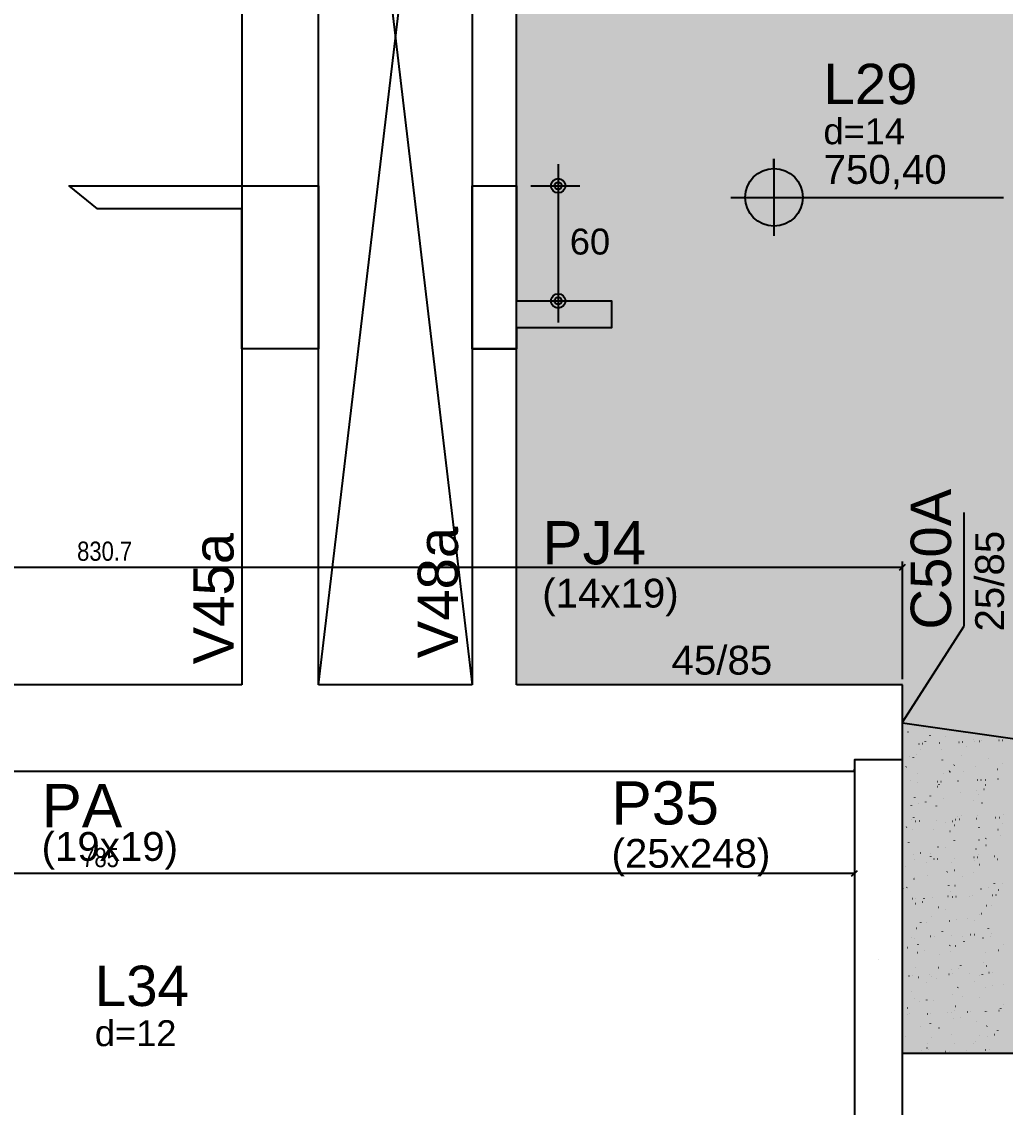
# Model space of a CAD drawing. Header units: millimetres. Extents: x 2609 to 8562, y 1432 to 7136.
# Drawn here: x 5465 to 5977, y 3494 to 4060 of the extents above; entities that cross this region are included whole.
import ezdxf

# ---------------------------------------------------------------- set-up
doc = ezdxf.new("R2010")
doc.units = ezdxf.units.MM
for name, color, linetype in [('1', 4, 'Continuous'), ('10', 13, 'Continuous'), ('11', 22, 'Continuous'), ('12', 3, 'Continuous'), ('13', 76, 'Continuous'), ('130', 24, 'Continuous'), ('18', 9, 'Continuous'), ('19', 5, 'Continuous'), ('241', 12, 'Continuous'), ('242', 3, 'Continuous'), ('26', 1, 'Continuous'), ('27', 10, 'Continuous'), ('3', 2, 'Continuous'), ('30', 15, 'Continuous'), ('8', 5, 'Continuous'), ('9', 3, 'Continuous'), ('STEPHANIE', 6, 'Continuous')]:
    doc.layers.add(name, color=color, linetype=linetype)
doc.styles.add('COTA TECNICA', font='techl___.ttf', dxfattribs={"height": 10})
doc.styles.get("Standard").update_dxf_attribs({"font": 'arial.ttf'})
doc.dimstyles.new('PAINEL', dxfattribs={"dimtxt": 10, "dimasz": 3, "dimexe": 3, "dimexo": 3, "dimgap": 3, "dimtad": 1, "dimdec": 1, "dimzin": 12, "dimdsep": 46, "dimtxsty": 'COTA TECNICA', "dimblk1": 'OBLIQUE', "dimblk2": 'OBLIQUE', "dimsah": 1, "dimcen": 0.9, "dimclrd": 4, "dimclre": 4, "dimclrt": 240, "dimadec": 1, "dimazin": 3, "dimtfac": 1, "dimtdec": 1, "dimtmove": 0, "dimatfit": 3, "dimfxl": 1, "dimtolj": 1, "dimtzin": 12, "dimarcsym": 0})

# ---------------------------------------------------------------- blocks, each defined once
blk = doc.blocks.new('_H451C6E76CA-000')
for p, q in [((2358.073232, 1974.370695), (2358.083022, 1974.445053)), ((2347.000022, 1971.873464), (2347.000022, 1971.873464)), ((2347.000022, 1971.873464), (2347.000022, 1971.873464)), ((2349.82438, 1972.49961), (2349.897603, 1972.515842)), ((2358.95792, 1967.354678), (2359.003577, 1967.41418)), ((2361.354918, 1970.478507), (2361.400575, 1970.538009)), ((2369.336546, 1969.884659), (2369.346336, 1969.959017)), ((2376.373796, 1967.200989), (2376.448725, 1967.20426)), ((2378.247011, 1967.282775), (2378.32194, 1967.286047)), ((2383.924959, 1968.266668), (2383.970616, 1968.326169)), ((2384.594701, 1967.317446), (2384.667923, 1967.333679)), ((2386.321957, 1971.390496), (2386.367614, 1971.449998)), ((2387.088588, 1967.668807), (2387.163517, 1967.672078)), ((2388.255811, 1968.129095), (2388.329033, 1968.145328)), ((2397.203951, 1968.110453), (2397.27888, 1968.113725)), ((2399.077167, 1968.192239), (2399.152095, 1968.195511)), ((2347.000022, 1965.918502), (2347.000022, 1965.918502)), ((2347.000022, 1965.918502), (2347.000022, 1965.918502)), ((2347.000022, 1965.918502), (2347.000022, 1965.918502)), ((2355.54364, 1966.291525), (2355.618569, 1966.294796)), ((2356.585234, 1963.068224), (2356.595023, 1963.142582)), ((2357.416856, 1966.373311), (2357.491785, 1966.376582)), ((2366.258433, 1966.759343), (2366.333361, 1966.762614)), ((2367.387484, 1963.502698), (2367.460706, 1963.518931)), ((2380.497071, 1964.61786), (2380.50686, 1964.692218)), ((2347.000022, 1958.982907), (2347.000022, 1958.982907)), ((2347.000022, 1958.982907), (2347.000022, 1958.982907)), ((2347.000022, 1958.982907), (2347.000022, 1958.982907)), ((2350.546378, 1959.769115), (2350.6196, 1959.785348)), ((2352.702896, 1959.202973), (2352.748553, 1959.262474)), ((2354.207488, 1960.580763), (2354.28071, 1960.596996)), ((2367.745758, 1957.801425), (2367.755548, 1957.875783)), ((2377.669935, 1960.114962), (2377.715592, 1960.174464)), ((2391.584174, 1958.793373), (2391.593964, 1958.867732)), ((2398.893092, 1956.147828), (2398.938749, 1956.20733)), ((2347.000022, 1951.770842), (2347.000022, 1951.770842)), ((2347.000022, 1951.770842), (2347.000022, 1951.770842)), ((2347.000022, 1951.770842), (2347.000022, 1951.770842)), ((2348.959013, 1954.32385), (2349.004671, 1954.383351)), ((2354.994446, 1950.984989), (2355.004235, 1951.059348)), ((2368.109482, 1950.772203), (2368.182704, 1950.788436)), ((2371.529054, 1952.11201), (2371.574712, 1952.171512)), ((2371.770592, 1951.583852), (2371.843814, 1951.600085)), ((2373.926053, 1955.235839), (2373.97171, 1955.29534)), ((2378.832862, 1951.976938), (2378.842651, 1952.051296)), ((2384.950588, 1954.505787), (2385.02381, 1954.52202)), ((2396.496093, 1953.023999), (2396.541751, 1953.083501)), ((2347.000022, 1946.092349), (2347.000022, 1946.092349)), ((2347.000022, 1946.092349), (2347.000022, 1946.092349)), ((2347.000022, 1945.814368), (2347.000022, 1945.814368)), ((2347.000022, 1945.814368), (2347.000022, 1945.814368)), ((2350.902264, 1946.957455), (2350.975487, 1946.973688)), ((2354.970616, 1946.162371), (2355.045545, 1946.165643)), ((2365.08598, 1946.604018), (2365.160908, 1946.607289)), ((2366.081549, 1945.160503), (2366.091339, 1945.234861)), ((2366.959195, 1946.685804), (2367.034124, 1946.689075)), ((2375.800772, 1947.071835), (2375.8757, 1947.075107)), ((2385.916135, 1947.513482), (2385.991064, 1947.516753)), ((2387.789351, 1947.595268), (2387.864279, 1947.59854)), ((2390.096176, 1947.490902), (2390.105965, 1947.56526)), ((2390.24107, 1944.872294), (2390.286727, 1944.931795)), ((2396.630927, 1947.9813), (2396.705856, 1947.984571)), ((2361.530148, 1939.081182), (2361.575805, 1939.140683)), ((2365.274031, 1943.960305), (2365.319688, 1944.019806)), ((2377.344863, 1940.674466), (2377.354653, 1940.748825)), ((2385.672585, 1941.775292), (2385.745807, 1941.791525)), ((2386.497187, 1939.993171), (2386.542844, 1940.052672)), ((2389.333695, 1942.586941), (2389.406918, 1942.603174)), ((2347.000022, 1933.201791), (2347.000022, 1933.201791)), ((2347.000022, 1933.201791), (2347.000022, 1933.201791)), ((2347.000022, 1933.201791), (2347.000022, 1933.201791)), ((2351.624262, 1934.226961), (2351.697484, 1934.243194)), ((2353.330237, 1938.344067), (2353.340026, 1938.418426)), ((2355.285372, 1935.038609), (2355.358594, 1935.054842)), ((2359.13315, 1935.957353), (2359.178807, 1936.016854)), ((2364.593551, 1933.858031), (2364.60334, 1933.93239)), ((2368.465368, 1937.960544), (2368.53859, 1937.976777)), ((2384.100189, 1936.869342), (2384.145846, 1936.928843)), ((2388.505388, 1935.407668), (2388.515177, 1935.482026)), ((2352.878126, 1927.805647), (2352.923783, 1927.865149)), ((2375.754075, 1928.591232), (2375.763865, 1928.665591)), ((2377.845165, 1928.717636), (2377.890822, 1928.777138)), ((2386.028472, 1928.963633), (2386.101694, 1928.979866)), ((2395.458474, 1927.825975), (2395.533403, 1927.829246)), ((2397.33169, 1927.907761), (2397.406618, 1927.911032)), ((2399.592492, 1929.583181), (2399.602281, 1929.657539)), ((2347.000022, 1925.710233), (2347.000022, 1925.710233)), ((2347.000022, 1925.710233), (2347.000022, 1925.710233)), ((2347.000022, 1925.710233), (2347.000022, 1925.710233)), ((2349.134243, 1922.926524), (2349.1799, 1922.986026)), ((2351.842238, 1927.041596), (2351.852028, 1927.115954)), ((2353.798163, 1926.007046), (2353.873092, 1926.010318)), ((2355.671379, 1926.088832), (2355.746307, 1926.092104)), ((2363.002763, 1921.774797), (2363.012552, 1921.849155)), ((2364.512956, 1926.474864), (2364.587884, 1926.478136)), ((2369.187366, 1925.230049), (2369.260588, 1925.246282)), ((2372.848476, 1926.041698), (2372.921698, 1926.057931)), ((2374.101282, 1923.838513), (2374.146939, 1923.898015)), ((2374.628319, 1926.91651), (2374.703247, 1926.919782)), ((2376.501534, 1926.998297), (2376.576463, 1927.001568)), ((2385.343111, 1927.384328), (2385.41804, 1927.3876)), ((2386.841179, 1922.766746), (2386.850968, 1922.841104)), ((2399.068321, 1924.750502), (2399.113979, 1924.810004)), ((2347.000022, 1920.311233), (2347.000022, 1920.311233)), ((2347.000022, 1920.311233), (2347.000022, 1920.311233)), ((2347.000022, 1920.145152), (2347.000022, 1920.145152)), ((2347.000022, 1920.145152), (2347.000022, 1920.145152)), ((2347.000022, 1920.145152), (2347.000022, 1920.145152)), ((2351.980149, 1921.415301), (2352.053371, 1921.431534)), ((2371.704284, 1920.714685), (2371.749941, 1920.774186)), ((2386.750469, 1916.233138), (2386.823692, 1916.249371)), ((2390.411579, 1917.044786), (2390.484802, 1917.061019)), ((2396.671323, 1921.626674), (2396.71698, 1921.686175)), ((2398.104493, 1918.280709), (2398.114282, 1918.355068)), ((2350.25145, 1914.958362), (2350.26124, 1915.03272)), ((2365.449261, 1912.562979), (2365.494918, 1912.62248)), ((2369.543252, 1912.41839), (2369.616475, 1912.434623)), ((2374.089866, 1915.95031), (2374.099656, 1916.024669)), ((2385.35318, 1911.464274), (2385.36297, 1911.538632)), ((2390.4163, 1913.474968), (2390.461957, 1913.53447)), ((2347.000022, 1907.420676), (2347.000022, 1907.420676)), ((2347.000022, 1907.420676), (2347.000022, 1907.420676)), ((2347.000022, 1907.420676), (2347.000022, 1907.420676)), ((2347.000022, 1905.606098), (2347.000022, 1905.606098)), ((2347.000022, 1905.606098), (2347.000022, 1905.606098)), ((2352.702146, 1908.684806), (2352.775368, 1908.701039)), ((2353.225139, 1905.877893), (2353.300068, 1905.881164)), ((2356.363256, 1909.496455), (2356.436478, 1909.512688)), ((2361.338554, 1909.133875), (2361.348343, 1909.208233)), ((2361.705378, 1907.683856), (2361.751035, 1907.743357)), ((2363.340503, 1906.319539), (2363.415431, 1906.32281)), ((2365.213718, 1906.401325), (2365.288647, 1906.404597)), ((2374.055295, 1906.787357), (2374.130223, 1906.790628)), ((2384.170658, 1907.229003), (2384.245587, 1907.232275)), ((2384.275419, 1905.472016), (2384.321076, 1905.531518)), ((2386.043873, 1907.31079), (2386.118802, 1907.314061)), ((2386.672417, 1908.595845), (2386.718074, 1908.655347)), ((2394.88545, 1907.696821), (2394.960379, 1907.700093)), ((2396.513705, 1906.197475), (2396.523494, 1906.271833)), ((2348.587241, 1902.31744), (2348.597031, 1902.391798)), ((2359.30838, 1904.560027), (2359.354037, 1904.619529)), ((2370.26525, 1899.687895), (2370.338472, 1899.704128)), ((2372.601868, 1904.647839), (2372.611657, 1904.722197)), ((2373.92636, 1900.499544), (2373.999582, 1900.515777)), ((2383.762392, 1899.38104), (2383.772182, 1899.455398)), ((2387.106356, 1903.421478), (2387.179578, 1903.437711)), ((2347.000022, 1894.530118), (2347.000022, 1894.530118)), ((2347.000022, 1894.530118), (2347.000022, 1894.530118)), ((2353.053356, 1896.408322), (2353.099013, 1896.467823)), ((2353.058033, 1895.873147), (2353.131255, 1895.88938)), ((2359.850555, 1897.831404), (2359.860345, 1897.905762)), ((2378.020395, 1897.320311), (2378.066052, 1897.379812)), ((2394.849496, 1893.556553), (2394.859286, 1893.630912)), ((2347.000022, 1890.261309), (2347.000022, 1890.261309)), ((2347.000022, 1890.261309), (2347.000022, 1890.261309)), ((2347.000022, 1890.261309), (2347.000022, 1890.261309)), ((2347.000022, 1888.519463), (2347.000022, 1888.519463)), ((2347.000022, 1888.519463), (2347.000022, 1888.519463)), ((2347.000022, 1888.519463), (2347.000022, 1888.519463)), ((2347.099243, 1891.014968), (2347.109032, 1891.089327)), ((2349.309473, 1891.529199), (2349.35513, 1891.5887)), ((2371.01108, 1892.564605), (2371.020869, 1892.638963)), ((2371.879514, 1889.317359), (2371.925171, 1889.37686)), ((2374.276512, 1892.441188), (2374.322169, 1892.500689)), ((2387.828354, 1890.690984), (2387.901576, 1890.707217)), ((2391.489464, 1891.502632), (2391.562686, 1891.518865)), ((2396.846553, 1890.229348), (2396.89221, 1890.28885)), ((2399.243551, 1893.353177), (2399.289208, 1893.412678)), ((2347.000022, 1885.501963), (2347.000022, 1885.501963)), ((2347.000022, 1885.501963), (2347.000022, 1885.501963)), ((2347.000022, 1885.501963), (2347.000022, 1885.501963)), ((2352.052686, 1885.722568), (2352.127615, 1885.725839)), ((2353.78003, 1883.142652), (2353.853253, 1883.158885)), ((2353.925902, 1885.804354), (2354.00083, 1885.807625)), ((2357.44114, 1883.954301), (2357.514363, 1883.970534)), ((2358.259767, 1885.748169), (2358.269557, 1885.822528)), ((2362.767479, 1886.190386), (2362.842407, 1886.193657)), ((2370.621136, 1886.876236), (2370.694359, 1886.892469)), ((2372.882842, 1886.632032), (2372.95777, 1886.635303)), ((2374.756057, 1886.713818), (2374.830986, 1886.71709)), ((2382.098183, 1886.740118), (2382.107973, 1886.814476)), ((2383.597634, 1887.09985), (2383.672563, 1887.103121)), ((2393.361497, 1882.254082), (2393.371287, 1882.32844)), ((2393.712997, 1887.541496), (2393.787926, 1887.544768)), ((2395.586213, 1887.623282), (2395.661141, 1887.626554)), ((2347.000022, 1881.63956), (2347.000022, 1881.63956)), ((2347.000022, 1881.63956), (2347.000022, 1881.63956)), ((2347.000022, 1881.63956), (2347.000022, 1881.63956)), ((2365.62449, 1881.165653), (2365.670148, 1881.225155)), ((2369.346871, 1879.923683), (2369.35666, 1879.998041)), ((2386.847647, 1877.198519), (2386.893304, 1877.258021)), ((2388.18424, 1877.879324), (2388.257462, 1877.895557)), ((2390.591529, 1882.077642), (2390.637187, 1882.137144)), ((2356.595558, 1873.107247), (2356.605348, 1873.181606)), ((2359.483609, 1873.162702), (2359.529267, 1873.222203)), ((2361.880608, 1876.28653), (2361.926265, 1876.346032)), ((2371.343134, 1874.145741), (2371.416356, 1874.161974)), ((2375.004244, 1874.957389), (2375.077466, 1874.973622)), ((2380.610185, 1875.437646), (2380.619974, 1875.512005)), ((2384.450649, 1874.074691), (2384.496306, 1874.134192)), ((2347.000022, 1868.749003), (2347.000022, 1868.749003)), ((2347.000022, 1868.749003), (2347.000022, 1868.749003)), ((2347.000022, 1865.397829), (2347.000022, 1865.397829)), ((2347.000022, 1865.397829), (2347.000022, 1865.397829)), ((2351.479662, 1865.593414), (2351.554591, 1865.596686)), ((2354.135917, 1870.330993), (2354.209139, 1870.347226)), ((2361.595026, 1866.03506), (2361.669954, 1866.038332)), ((2363.468241, 1866.116847), (2363.54317, 1866.120118)), ((2367.858872, 1868.621211), (2367.868662, 1868.69557)), ((2372.309818, 1866.502878), (2372.384746, 1866.50615)), ((2378.195625, 1865.922985), (2378.241282, 1865.982487)), ((2382.425181, 1866.944525), (2382.50011, 1866.947796)), ((2384.298396, 1867.026311), (2384.373325, 1867.029582)), ((2391.77071, 1870.170847), (2391.780499, 1870.245206)), ((2392.567348, 1865.960478), (2392.64057, 1865.976711)), ((2393.139973, 1867.412343), (2393.214902, 1867.415614)), ((2349.484703, 1860.131873), (2349.53036, 1860.191374)), ((2353.228586, 1865.010996), (2353.274243, 1865.070497)), ((2355.10756, 1861.804776), (2355.117349, 1861.879134)), ((2371.699021, 1861.334081), (2371.772243, 1861.350314)), ((2374.451742, 1861.043862), (2374.497399, 1861.103364)), ((2379.019397, 1863.354412), (2379.029186, 1863.428771)), ((2388.906238, 1865.14883), (2388.97946, 1865.165062)), ((2399.418781, 1861.955851), (2399.464438, 1862.015353)), ((2347.000022, 1856.893773), (2347.000022, 1856.893773)), ((2347.000022, 1856.893773), (2347.000022, 1856.893773)), ((2347.000022, 1855.858445), (2347.000022, 1855.858445)), ((2347.000022, 1855.858445), (2347.000022, 1855.858445)), ((2347.000022, 1855.858445), (2347.000022, 1855.858445)), ((2347.087705, 1857.008044), (2347.133362, 1857.067546)), ((2354.857915, 1857.600498), (2354.931137, 1857.616731)), ((2358.519025, 1858.412147), (2358.592247, 1858.42838)), ((2366.268084, 1856.537977), (2366.277874, 1856.612335)), ((2372.054744, 1857.920033), (2372.100401, 1857.979535)), ((2390.106501, 1857.529925), (2390.11629, 1857.604284)), ((2397.021783, 1858.832022), (2397.06744, 1858.891524)), ((2353.516772, 1849.721542), (2353.526561, 1849.7959)), ((2365.79972, 1849.768328), (2365.845377, 1849.827829)), ((2372.421018, 1848.603587), (2372.49424, 1848.61982)), ((2376.082128, 1849.415235), (2376.15535, 1849.431468)), ((2377.355188, 1850.71349), (2377.364977, 1850.787849)), ((2389.262124, 1852.33717), (2389.335347, 1852.353403)), ((2390.766759, 1850.680317), (2390.812416, 1850.739818)), ((2347.000022, 1845.293694), (2347.000022, 1845.293694)), ((2347.000022, 1845.293694), (2347.000022, 1845.293694)), ((2347.000022, 1845.293694), (2347.000022, 1845.293694)), ((2347.000022, 1842.967887), (2347.000022, 1842.967887)), ((2347.000022, 1842.967887), (2347.000022, 1842.967887)), ((2350.307209, 1845.438089), (2350.382138, 1845.441361)), ((2352.180425, 1845.519875), (2352.255353, 1845.523147)), ((2355.213801, 1844.788838), (2355.287023, 1844.805071)), ((2361.022002, 1845.905907), (2361.09693, 1845.909178)), ((2362.055837, 1844.889205), (2362.101495, 1844.948706)), ((2364.603875, 1843.897055), (2364.613665, 1843.971413)), ((2371.137365, 1846.347553), (2371.212293, 1846.350825)), ((2373.01058, 1846.42934), (2373.085509, 1846.432611)), ((2381.852157, 1846.815371), (2381.927086, 1846.818643)), ((2384.625878, 1842.677365), (2384.671535, 1842.736867)), ((2387.022876, 1845.801194), (2387.068534, 1845.860695)), ((2388.618502, 1846.227454), (2388.628291, 1846.301812)), ((2391.96752, 1847.257018), (2392.042449, 1847.260289)), ((2393.840736, 1847.338804), (2393.915664, 1847.342075)), ((2351.852563, 1837.08062), (2351.862352, 1837.154978)), ((2359.658839, 1841.765376), (2359.704496, 1841.824877)), ((2375.867189, 1839.411019), (2375.876979, 1839.485377)), ((2389.984122, 1839.606675), (2390.057344, 1839.622908)), ((2393.645232, 1840.418324), (2393.718454, 1840.434557)), ((2399.779027, 1840.960655), (2399.788816, 1841.035013)), ((2353.403816, 1833.61367), (2353.449473, 1833.673172)), ((2355.935799, 1832.058344), (2356.009021, 1832.074577)), ((2359.596909, 1832.869992), (2359.670131, 1832.886225)), ((2363.115877, 1832.594584), (2363.125666, 1832.668942)), ((2372.776905, 1835.791927), (2372.850127, 1835.80816)), ((2378.370855, 1834.525659), (2378.416512, 1834.585161)), ((2387.027714, 1834.14422), (2387.037503, 1834.218578)), ((2347.000022, 1830.07733), (2347.000022, 1830.07733)), ((2347.000022, 1830.07733), (2347.000022, 1830.07733)), ((2347.000022, 1830.07733), (2347.000022, 1830.07733)), ((2349.659933, 1828.734547), (2349.70559, 1828.794049)), ((2350.364564, 1825.778148), (2350.374354, 1825.852507)), ((2359.849549, 1825.750582), (2359.924477, 1825.753853)), ((2361.722764, 1825.832368), (2361.797693, 1825.83564)), ((2370.564341, 1826.2184), (2370.639269, 1826.221671)), ((2372.229974, 1826.522708), (2372.275631, 1826.582209)), ((2374.276401, 1827.327785), (2374.286191, 1827.402143)), ((2374.626972, 1829.646536), (2374.672629, 1829.706038)), ((2380.679704, 1826.660046), (2380.754633, 1826.663318)), ((2382.552919, 1826.741832), (2382.627848, 1826.745104)), ((2390.340008, 1826.795016), (2390.413231, 1826.811249)), ((2391.394496, 1827.127864), (2391.469425, 1827.131136)), ((2397.197013, 1827.434697), (2397.24267, 1827.494198)), ((2398.114818, 1828.319733), (2398.124607, 1828.394091)), ((2399.594011, 1830.558526), (2399.639668, 1830.618027)), ((2347.000022, 1825.268083), (2347.000022, 1825.268083)), ((2347.000022, 1825.268083), (2347.000022, 1825.268083)), ((2347.000022, 1825.189559), (2347.000022, 1825.189559)), ((2347.000022, 1825.189559), (2347.000022, 1825.189559)), ((2347.262935, 1825.610719), (2347.308592, 1825.67022)), ((2349.734185, 1825.308936), (2349.809114, 1825.312207)), ((2361.525089, 1820.511349), (2361.534878, 1820.585708)), ((2373.498902, 1823.061432), (2373.572125, 1823.077665)), ((2377.160012, 1823.873081), (2377.233235, 1823.889314)), ((2385.363505, 1821.503298), (2385.373295, 1821.577656)), ((2347.000022, 1817.186772), (2347.000022, 1817.186772)), ((2347.000022, 1817.186772), (2347.000022, 1817.186772)), ((2356.291685, 1819.246684), (2356.364907, 1819.262917)), ((2365.97495, 1818.371002), (2366.020607, 1818.430504)), ((2372.612192, 1814.686863), (2372.621982, 1814.761221)), ((2387.198106, 1814.403868), (2387.243763, 1814.46337)), ((2390.941989, 1819.282991), (2390.987646, 1819.342493)), ((2394.723116, 1814.87617), (2394.796338, 1814.892403)), ((2396.626819, 1817.017262), (2396.636609, 1817.09162)), ((2348.773776, 1813.694914), (2348.783566, 1813.769272)), ((2359.834069, 1810.36805), (2359.879726, 1810.427552)), ((2362.231067, 1813.491879), (2362.276724, 1813.551381)), ((2373.854789, 1810.249773), (2373.928011, 1810.266006)), ((2383.875506, 1810.200826), (2383.885296, 1810.275185)), ((2384.801108, 1811.280039), (2384.846765, 1811.339541)), ((2391.062006, 1814.064521), (2391.135228, 1814.080754)), ((2347.000022, 1805.085425), (2347.000022, 1805.085425)), ((2347.000022, 1805.085425), (2347.000022, 1805.085425)), ((2347.000022, 1805.085425), (2347.000022, 1805.085425)), ((2347.629069, 1805.000001), (2347.629069, 1805.000001)), ((2347.629069, 1805.000001), (2347.629069, 1805.000001)), ((2348.561732, 1805.153611), (2348.636661, 1805.156882)), ((2350.174599, 1805.000001), (2350.174599, 1805.000001)), ((2350.174599, 1805.000001), (2350.174599, 1805.000001)), ((2350.174599, 1805.000001), (2350.174599, 1805.000001)), ((2350.434948, 1805.235397), (2350.509876, 1805.238668)), ((2355.71502, 1805.000001), (2355.71502, 1805.000001)), ((2355.71502, 1805.000001), (2355.71502, 1805.000001)), ((2357.013683, 1806.51619), (2357.086905, 1806.532423)), ((2359.276525, 1805.621428), (2359.351453, 1805.6247)), ((2359.482981, 1805.000001), (2359.482981, 1805.000001)), ((2359.86088, 1807.870427), (2359.870669, 1807.944786)), ((2360.674793, 1807.327838), (2360.748015, 1807.344071)), ((2369.391888, 1806.063075), (2369.466816, 1806.066346)), ((2371.265103, 1806.144861), (2371.340032, 1806.148133)), ((2371.336893, 1805.000001), (2371.336893, 1805.000001)), ((2379.982265, 1805.000001), (2379.982265, 1805.000001)), ((2379.982265, 1805.000001), (2379.982265, 1805.000001)), ((2380.10668, 1806.530893), (2380.181609, 1806.534164)), ((2383.190805, 1805.000001), (2383.190805, 1805.000001)), ((2383.190805, 1805.000001), (2383.190805, 1805.000001)), ((2383.190805, 1805.000001), (2383.190805, 1805.000001)), ((2390.222043, 1806.972539), (2390.296972, 1806.97581)), ((2392.095259, 1807.054325), (2392.170187, 1807.057597)), ((2395.044717, 1805.000001), (2395.045821, 1805.008386)), ((2395.044717, 1805.000001), (2395.044717, 1805.000001)), ((2395.044717, 1805.000001), (2395.044717, 1805.000001))]:
    blk.add_line(p, q)
blk = doc.blocks.new('_Oblique')
at = {"color": 0, "linetype": 'ByBlock', "lineweight": -2}
blk.add_line((-0.5, -0.5), (0.5, 0.5), dxfattribs=at)
blk = doc.blocks.new('*D22')
at = {"layer": 'Defpoints', "color": 0, "linetype": 'Continuous', "transparency": 16777216}
for p in [(5113.18, 3669.31), (5898.18, 3669.31), (5898.18, 3616.17)]:
    blk.add_point(p, dxfattribs=at)
at = {"layer": 'STEPHANIE', "color": 4, "linetype": 'Continuous', "lineweight": -2, "transparency": 16777216}
for p, q in [((5113.18, 3666.31), (5113.18, 3613.17)), ((5898.18, 3666.31), (5898.18, 3613.17)), ((5113.18, 3616.17), (5898.18, 3616.17))]:
    blk.add_line(p, q, dxfattribs=at)
at = {"layer": 'STEPHANIE', "color": 4, "linetype": 'Continuous', "lineweight": -2, "transparency": 16777216, "xscale": 3, "yscale": 3, "zscale": 3, "rotation": 180}
blk.add_blockref('_Oblique', (5113.18, 3616.17), dxfattribs=at)
at = {"layer": 'STEPHANIE', "color": 4, "linetype": 'Continuous', "lineweight": -2, "transparency": 16777216, "xscale": 3, "yscale": 3, "zscale": 3}
blk.add_blockref('_Oblique', (5898.18, 3616.17), dxfattribs=at)
at = {"layer": 'STEPHANIE', "color": 240, "linetype": 'Continuous', "transparency": 16777216, "insert": (5505.68, 3624.3), "char_height": 10, "attachment_point": 5, "style": 'COTA TECNICA'}
blk.add_mtext('\\A1;785', dxfattribs=at)
blk = doc.blocks.new('*D23')
at = {"layer": 'Defpoints', "color": 0, "linetype": 'Continuous', "transparency": 16777216}
for p in [(5923.18, 3775.57), (5092.46, 3714.31), (5923.18, 3714.31)]:
    blk.add_point(p, dxfattribs=at)
at = {"layer": 'STEPHANIE', "color": 4, "linetype": 'Continuous', "lineweight": -2, "transparency": 16777216}
for p, q in [((5092.46, 3717.31), (5092.46, 3778.57)), ((5923.18, 3717.31), (5923.18, 3778.57)), ((5092.46, 3775.57), (5923.18, 3775.57))]:
    blk.add_line(p, q, dxfattribs=at)
at = {"layer": 'STEPHANIE', "color": 4, "linetype": 'Continuous', "lineweight": -2, "transparency": 16777216, "xscale": 3, "yscale": 3, "zscale": 3, "rotation": 180}
blk.add_blockref('_Oblique', (5092.46, 3775.57), dxfattribs=at)
at = {"layer": 'STEPHANIE', "color": 4, "linetype": 'Continuous', "lineweight": -2, "transparency": 16777216, "xscale": 3, "yscale": 3, "zscale": 3}
blk.add_blockref('_Oblique', (5923.18, 3775.57), dxfattribs=at)
at = {"layer": 'STEPHANIE', "color": 240, "linetype": 'Continuous', "transparency": 16777216, "insert": (5507.82, 3783.81), "char_height": 10, "attachment_point": 5, "style": 'COTA TECNICA'}
blk.add_mtext('\\A1;830.7', dxfattribs=at)

msp = doc.modelspace()

# ---------------------------------------------------------------- linework, layer by layer
for p, q in [((5856.26, 3983.12), (5856.26, 3988.12)), ((5856.26, 3988.12), (5856.26, 3948.12)), ((5833.76, 3968.12), (5975.67, 3968.12))]:
    msp.add_line(p, q)
msp.add_circle((5856.26, 3968.12), 15)
at = {"layer": '1'}
for p, q in [((5923.18, 3675.31), (5923.18, 3695.31)), ((5898.18, 3669.31), (5898.18, 3670.31))]:
    msp.add_line(p, q, dxfattribs=at)
for points in [[(5699.18, 4388.31), (5699.18, 3714.31)], [(5722.18, 3714.31), (5722.18, 4388.31)], [(5579.18, 4209.81), (5579.18, 3714.31)], [(5619.18, 3714.31), (5619.18, 4209.81)], [(5579.18, 3714.31), (5237.18, 3714.31)], [(5699.18, 3714.31), (5619.18, 3714.31)], [(5923.18, 3714.31), (5722.18, 3714.31)], [(5923.18, 3695.31), (5923.18, 3714.31)], [(5197.18, 3669.31), (5599.18, 3669.31)], [(5599.18, 3669.31), (5685.18, 3669.31)], [(5685.18, 3669.31), (5898.18, 3669.31)], [(6061.68, 3522.31), (5923.18, 3522.31)]]:
    msp.add_lwpolyline(points, dxfattribs=at)
at = {"layer": '130'}
for points in [[(5923.18, 3714.31), (6061.68, 4388.31), (5722.18, 4388.31)], [(5923.18, 3714.31), (5722.18, 4388.31), (5722.18, 3714.31)], [(5923.18, 3714.31), (6061.68, 3522.31), (6061.68, 4388.31)], [(5923.18, 3714.31), (5923.18, 3522.31), (6061.68, 3522.31)]]:
    msp.add_solid(points, dxfattribs=at)
at = {"layer": '18'}
for p, q in [((5489.32, 3974.17), (5619.18, 3974.17)), ((5619.18, 3974.17), (5619.18, 3889.17)), ((5699.18, 3974.17), (5722.18, 3974.17)), ((5699.18, 3889.17), (5699.18, 3974.17)), ((5722.18, 3974.17), (5722.18, 3914.17)), ((5579.18, 3962.17), (5504.18, 3962.17)), ((5579.18, 3889.17), (5579.18, 3962.17)), ((5722.18, 3914.17), (5771.68, 3914.17)), ((5771.68, 3900.17), (5722.18, 3900.17)), ((5722.18, 3889.17), (5722.18, 3900.17)), ((5619.18, 3889.17), (5579.18, 3889.17)), ((5699.18, 3889.17), (5722.18, 3889.17))]:
    msp.add_line(p, q, dxfattribs=at)
at = {"layer": '19', "linetype": 'Continuous'}
msp.add_line((6801.68, 3569.73), (5923.18, 3694.35), dxfattribs=at)
at = {"layer": '241'}
for p, q in [((5619.18, 3714.31), (5699.18, 4388.31)), ((5619.18, 4388.31), (5699.18, 3714.31))]:
    msp.add_line(p, q, dxfattribs=at)
at = {"layer": '242'}
msp.add_line((5910.68, 3571.31), (5910.68, 3571.31), dxfattribs=at)
at = {"layer": '26', "color": 3, "linetype": 'Continuous'}
for p, q in [((5743.9, 3985.42), (5743.9, 3902.92)), ((5722.18, 3974.17), (5722.18, 3974.17)), ((5729.68, 3974.17), (5755.15, 3974.17)), ((5722.18, 3914.17), (5722.18, 3914.17)), ((5729.68, 3914.17), (5755.15, 3914.17))]:
    msp.add_line(p, q, dxfattribs=at)
at = {"layer": '26'}
for p in [(5955.01, 3804), (5923.18, 3694.81)]:
    msp.add_line(p, (5955.01, 3744.62), dxfattribs=at)
at = {"layer": '26', "color": 3, "linetype": 'Continuous'}
for centre, radius in [((5743.9, 3974.17), 3.75), ((5743.9, 3974.17), 1.87), ((5743.9, 3914.17), 3.75), ((5743.9, 3914.17), 1.87)]:
    msp.add_circle(centre, radius, dxfattribs=at)
at = {"layer": '27'}
for points in [[(5856.26, 3968.12), (5846.63, 3979.61), (5846.06, 3979.11)], [(5856.26, 3968.12), (5847.31, 3980.15), (5846.63, 3979.61)], [(5856.26, 3968.12), (5847.9, 3980.57), (5847.31, 3980.15)], [(5856.26, 3968.12), (5848.68, 3981.06), (5847.9, 3980.57)], [(5856.26, 3968.12), (5849.36, 3981.43), (5848.68, 3981.06)], [(5856.26, 3968.12), (5850.26, 3981.86), (5849.36, 3981.43)], [(5856.26, 3968.12), (5850.75, 3982.07), (5850.26, 3981.86)], [(5856.26, 3968.12), (5851.84, 3982.45), (5850.75, 3982.07)], [(5856.26, 3968.12), (5853.22, 3982.8), (5851.84, 3982.45)], [(5856.26, 3968.12), (5854.4, 3983), (5853.22, 3982.8)], [(5856.26, 3968.12), (5856.26, 3983.12), (5854.4, 3983)], [(5856.26, 3968.12), (5842.84, 3974.8), (5842.22, 3973.39)], [(5856.26, 3968.12), (5843.41, 3975.85), (5842.84, 3974.8)], [(5856.26, 3968.12), (5844.05, 3976.83), (5843.41, 3975.85)], [(5856.26, 3968.12), (5845.24, 3978.29), (5844.05, 3976.83)], [(5856.26, 3968.12), (5846.06, 3979.11), (5845.24, 3978.29)], [(5856.26, 3968.12), (5841.29, 3969.05), (5841.26, 3968.12)], [(5856.26, 3968.12), (5841.26, 3968.12), (5856.26, 3968.12)], [(5856.26, 3968.12), (5841.3, 3969.14), (5841.29, 3969.05)], [(5856.26, 3968.12), (5841.43, 3970.35), (5841.3, 3969.14)], [(5856.26, 3968.12), (5841.56, 3971.09), (5841.43, 3970.35)], [(5856.26, 3968.12), (5841.78, 3972.03), (5841.56, 3971.09)], [(5856.26, 3968.12), (5842.22, 3973.39), (5841.78, 3972.03)], [(5856.26, 3968.12), (5871.26, 3968.12), (5871.15, 3966.26)], [(5856.26, 3968.12), (5871.15, 3966.26), (5870.95, 3965.07)], [(5856.26, 3968.12), (5870.95, 3965.07), (5870.6, 3963.7)], [(5856.26, 3968.12), (5870.6, 3963.7), (5870.21, 3962.6)], [(5856.26, 3968.12), (5870.21, 3962.6), (5870.01, 3962.11)], [(5856.26, 3968.12), (5870.01, 3962.11), (5869.58, 3961.21)], [(5856.26, 3968.12), (5869.58, 3961.21), (5869.2, 3960.53)], [(5856.26, 3968.12), (5869.2, 3960.53), (5868.71, 3959.75)], [(5856.26, 3968.12), (5868.71, 3959.75), (5868.3, 3959.16)], [(5856.26, 3968.12), (5868.3, 3959.16), (5867.76, 3958.48)], [(5856.26, 3968.12), (5867.76, 3958.48), (5867.26, 3957.92)], [(5856.26, 3968.12), (5867.26, 3957.92), (5866.44, 3957.1)], [(5856.26, 3968.12), (5866.44, 3957.1), (5864.97, 3955.9)], [(5856.26, 3968.12), (5864.97, 3955.9), (5864, 3955.26)], [(5856.26, 3968.12), (5864, 3955.26), (5862.95, 3954.69)], [(5856.26, 3968.12), (5862.95, 3954.69), (5861.54, 3954.08)], [(5856.26, 3968.12), (5861.54, 3954.08), (5860.18, 3953.64)], [(5856.26, 3968.12), (5860.18, 3953.64), (5859.23, 3953.41)], [(5856.26, 3968.12), (5859.23, 3953.41), (5858.5, 3953.28)], [(5856.26, 3968.12), (5858.5, 3953.28), (5857.29, 3953.15)], [(5856.26, 3968.12), (5857.29, 3953.15), (5857.2, 3953.15)], [(5856.26, 3968.12), (5857.2, 3953.15), (5856.26, 3953.12)], [(5856.26, 3968.12), (5856.26, 3953.12), (5856.26, 3968.12)]]:
    msp.add_solid(points, dxfattribs=at)
at = {"layer": '3'}
msp.add_lwpolyline([(5898.18, 3427.31), (5923.18, 3427.31), (5923.18, 3675.31), (5898.18, 3675.31), (5898.18, 3427.31)], dxfattribs=at)
at = {"layer": '30'}
for points in [[(5504.18, 3962.17), (5489.32, 3974.17), (5619.18, 3974.17), (5619.18, 3889.17), (5579.18, 3889.17), (5579.18, 3962.17), (5504.18, 3962.17), (5504.18, 3962.17)], [(5699.18, 3974.17), (5722.18, 3974.17), (5722.18, 3914.17), (5771.68, 3914.17), (5771.68, 3900.17), (5722.18, 3900.17), (5722.18, 3889.17), (5699.18, 3889.17), (5699.18, 3974.17)]]:
    msp.add_lwpolyline(points, dxfattribs=at)

# ---------------------------------------------------------------- block references
at = {"layer": '19'}
msp.add_blockref('_H451C6E76CA-000', (3576.18, 1717.31), dxfattribs=at)

# ---------------------------------------------------------------- texts
at = {"layer": '10'}
for s, p in [('L29', (5882.02, 4016.67)), ('L34', (5502.72, 3547.06))]:
    msp.add_text(s, height=21, dxfattribs=at).set_placement(p)
at = {"layer": '11'}
msp.add_text('25/85', height=15, rotation=90, dxfattribs=at).set_placement((5976, 3742.06))
msp.add_text('45/85', height=15, dxfattribs=at).set_placement((5802.92, 3719.62))
at = {"layer": '12'}
for s, p in [('(14x19)', (5735.61, 3754.52)), ('(19x19)', (5474.99, 3622.64)), ('(25x248)', (5771.69, 3619.05))]:
    msp.add_text(s, height=15, dxfattribs=at).set_placement(p)
at = {"layer": '13'}
for s, p in [('d=14', (5882.02, 3995.78)), ('d=12', (5502.72, 3526.16))]:
    msp.add_text(s, height=13.5, dxfattribs=at).set_placement(p)
at = {"layer": '26'}
msp.add_text('750,40', height=15, dxfattribs=at).set_placement((5882.1, 3975.15))
at = {"layer": '26', "color": 3, "linetype": 'Continuous'}
msp.add_text('60', height=13.5, dxfattribs=at).set_placement((5749.97, 3938.34))
at = {"layer": '8'}
for s, p in [('C50A', (5948.42, 3743.03)), ('V45a', (5574.91, 3724.92)), ('V48a', (5691.78, 3728.08))]:
    msp.add_text(s, height=21, rotation=90, dxfattribs=at).set_placement(p)
at = {"layer": '9'}
for s, p in [('PJ4', (5735.61, 3777.02)), ('P35', (5771.69, 3641.55)), ('PA', (5474.99, 3640.14))]:
    msp.add_text(s, height=22.5, dxfattribs=at).set_placement(p)

# ---------------------------------------------------------------- dimensions: what is measured, and where the dimension line sits
at = {"layer": 'STEPHANIE', "linetype": 'Continuous'}
for base, p1, p2, picture, middle in [((5923.18, 3775.57), (5092.46, 3714.31), (5923.18, 3714.31), '*D23', (5507.82, 3783.81)), ((5898.18, 3616.17), (5113.18, 3669.31), (5898.18, 3669.31), '*D22', (5505.68, 3624.3))]:
    dim = msp.add_linear_dim(base=base, p1=p1, p2=p2, dimstyle='PAINEL', dxfattribs=at)
    dim.commit()
    dim.dimension.update_dxf_attribs({"geometry": picture, "text_midpoint": middle})

doc.saveas('drawing.dxf')
